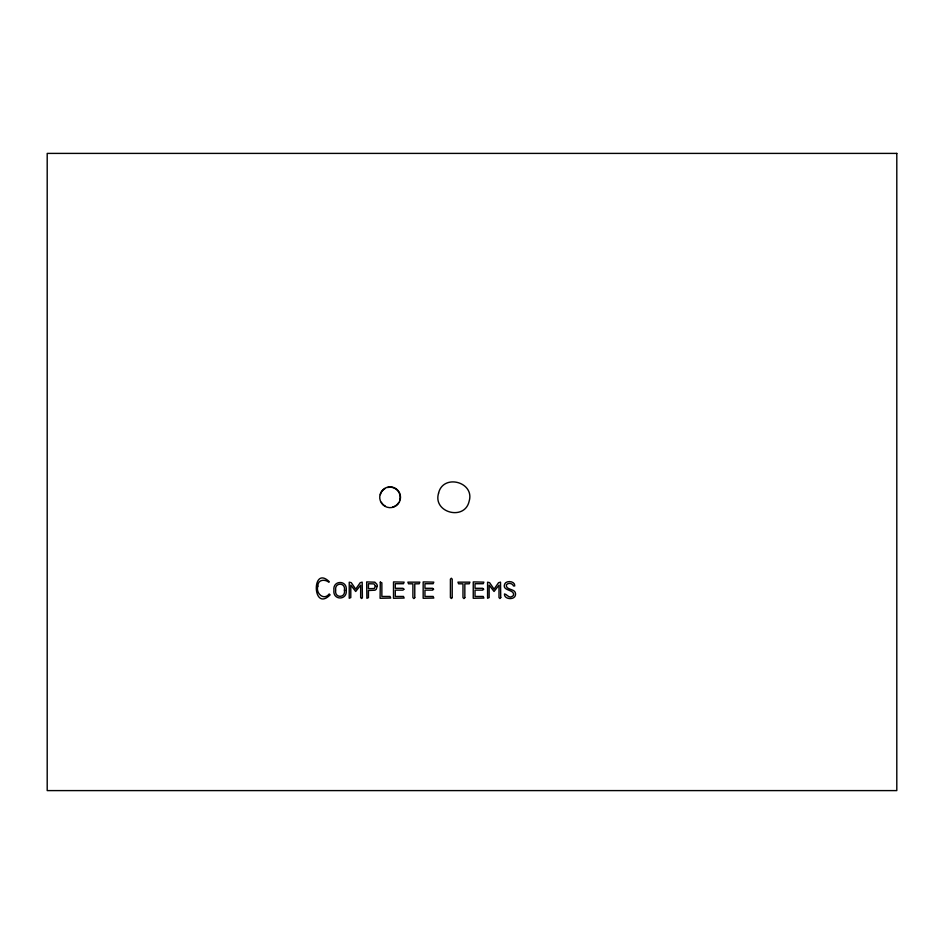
<?xml version="1.0" encoding="UTF-8"?>
<svg xmlns="http://www.w3.org/2000/svg" width="944" height="944" viewBox="0 0 944 944"><rect width="100%" height="100%" fill="white"/><g stroke="black" fill="none" stroke-linecap="round" stroke-linejoin="round"><path stroke-width="1.42" d="M387.512 487.529A10.089 10.089 0 0 1 399.867 499.883M398.852 502.314A10.089 10.089 0 0 1 392.728 507.011M385.081 506.008A10.089 10.089 0 0 1 381.388 502.314M380.373 494.656A10.089 10.089 0 0 1 385.081 488.532M317.809 586.212C315.473 593.221 323.886 601.009 329.185 593.977L330.105 594.885C312.311 612.868 311.437 564.488 329.22 581.681L328.937 582.306C325.503 579.215 317.75 579.014 317.809 586.212M346.212 590.212C347.616 600.549 332.536 600.537 333.928 590.212C332.559 579.946 347.663 579.923 346.212 590.212M515.53 593.977C515.92 600.478 503.86 599.806 504.474 593.929C506.881 593.977 509.076 599.18 512.71 596.112L513.477 595.239C514.751 589.08 501.807 591.274 504.662 584.088L505.606 582.767C508.438 580.418 515.212 581.634 514.751 585.941L513.524 585.988C512.533 583.144 508.179 582.436 506.385 584.82C505.453 590.437 515.672 588.277 515.53 593.977M344.43 590.212C345.893 598.343 334.235 598.343 335.698 590.212C334.318 582.177 345.893 582.141 344.43 590.212M375.441 586.283L374.261 588.525L368.443 588.678L368.443 583.746L374.048 583.899L375.441 586.283M438.571 493.181C432.576 512.592 464.601 521.171 469.109 501.358C475.103 481.947 443.078 473.369 438.571 493.181M377.211 586.283L376.243 589.304L375.004 590.212L368.443 590.507L368.443 597.623L366.897 598.331L366.673 581.917L374.827 582.188L376.951 584.371L377.211 586.283M362.402 597.564L361.552 598.52L360.655 597.564L360.655 585.174L355.699 591.487L350.79 585.115L350.79 597.564L349.221 598.272L349.245 582.2L351.262 582.672L355.711 589.139L360.195 582.719L362.177 582.129L362.402 597.564M500.745 597.564L499.895 598.52L499.01 597.564L499.01 585.174L494.042 591.487L489.145 585.115L489.145 597.564L487.564 598.272L487.588 582.2L489.606 582.672L494.054 589.139L498.538 582.719L500.521 582.129L500.745 597.564M380.302 582.118L380.09 598.284L390.722 598.059L390.037 596.455L381.86 596.455L381.86 582.826L380.302 582.118M452.211 597.564L451.326 598.52L450.406 597.564L450.406 579.168L451.326 578.224L452.211 579.168L452.211 597.564M414.77 597.599L413.85 598.567L412.906 597.599L412.906 583.805L408.563 583.805L407.855 582.153L419.856 582.153L419.148 583.805L414.77 583.805L414.77 597.599M464.837 597.599L463.929 598.567L462.985 597.599L462.985 583.805L458.631 583.805L457.923 582.153L469.923 582.153L469.215 583.805L464.837 583.805L464.837 597.599M403.879 589.221L402.994 590.13L395.288 590.13L395.288 596.455L403.466 596.455L404.15 598.059L393.506 598.284L393.506 581.917L404.15 582.141L403.466 583.722L395.288 583.722L395.288 588.301L402.994 588.301L403.879 589.221M433.544 589.221L432.659 590.13L424.953 590.13L424.953 596.455L433.131 596.455L433.815 598.059L423.172 598.284L423.172 581.917L433.815 582.141L433.131 583.722L424.953 583.722L424.953 588.301L432.659 588.301L433.544 589.221M483.611 589.221L482.726 590.13L475.021 590.13L475.021 596.455L483.198 596.455L483.894 598.059L473.251 598.284L473.251 581.917L483.894 582.141L483.198 583.722L475.021 583.722L475.021 588.301L482.726 588.301L483.611 589.221M896.8 153.4L47.2 153.4L47.2 790.6L896.8 790.6L896.8 153.4M384.916 506.279A10.408 10.408 0 0 0 400.527 497.264A10.408 10.408 0 0 0 384.916 488.26A10.408 10.408 0 0 0 384.916 506.279"/></g></svg>
